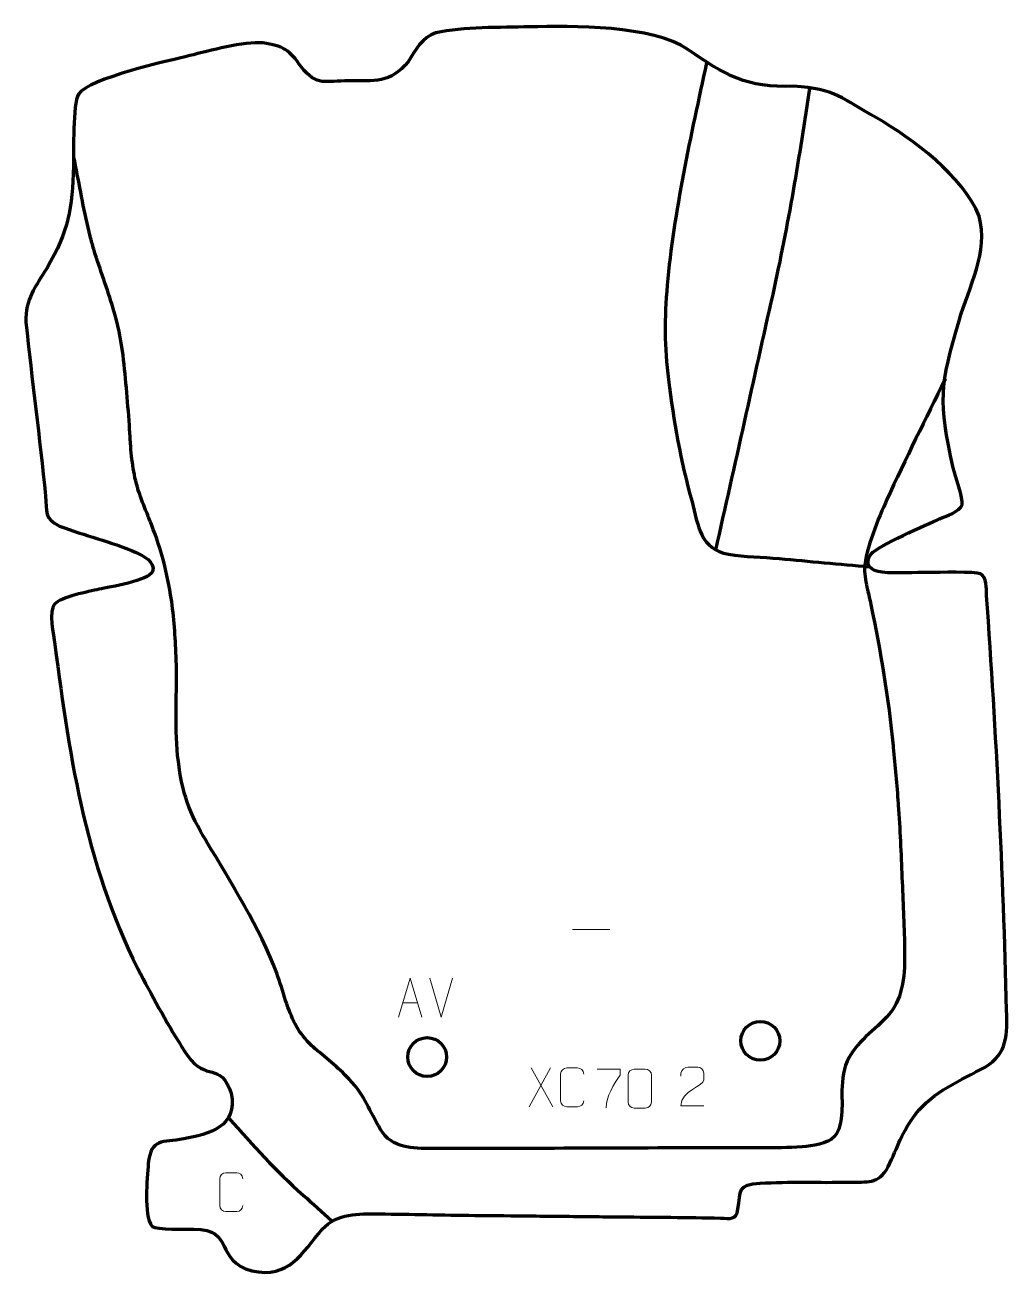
# Model space of a CAD drawing. Header units: millimetres. Extents: x 1123 to 1756, y 122 to 929.
import ezdxf

# ---------------------------------------------------------------- set-up
doc = ezdxf.new("R2010")
doc.units = ezdxf.units.MM
doc.header["$MEASUREMENT"] = 0
doc.layers.add('layer 1', color=7, linetype='Continuous')
doc.layers.add('layer 2', color=7, linetype='Continuous')

msp = doc.modelspace()

# ---------------------------------------------------------------- linework, layer by layer
at = {"layer": 'layer 1', "color": 142, "lineweight": 200}
for centre in [(1596.4539, 274.8804), (1382.1249, 264.4643)]:
    msp.add_ellipse(centre, major_axis=(12.5113, 0), ratio=0.99999201, dxfattribs=at)
at = {"layer": 'layer 1', "color": 142, "lineweight": 158}
for points, knots in [([(1561.8472, 904.4756), (1551.8909, 858.1426), (1540.7518, 808.3599), (1536.5597, 761.2478), (1536.5597, 761.2478), (1534.6892, 740.2253), (1534.7207, 721.5236), (1537.3929, 700.5592), (1537.3929, 700.5592), (1540.8288, 673.6034), (1545.1211, 648.1211), (1552.5406, 621.9179), (1552.5406, 621.9179), (1556.4575, 606.8808), (1557.7242, 591.2026), (1576.0582, 588.122), (1576.0582, 588.122), (1586.3194, 586.4744), (1598.01, 586.2875), (1608.5711, 585.3233), (1608.5711, 585.3233), (1627.9075, 583.5581), (1647.2441, 581.7945), (1666.5807, 580.0318)], [0, 0, 0, 0, 0.14285714, 0.14285714, 0.14285714, 0.14285714, 0.28571429, 0.28571429, 0.28571429, 0.28571429, 0.42857143, 0.42857143, 0.42857143, 0.42857143, 0.57142857, 0.57142857, 0.57142857, 0.57142857, 0.71428571, 0.71428571, 0.71428571, 0.71428571, 1, 1, 1, 1]), ([(1628.3363, 889.3009), (1621.5926, 843.9221), (1614.4422, 800.2551), (1604.4239, 755.4261), (1604.4239, 755.4261), (1592.1593, 700.5458), (1580.0267, 645.6371), (1567.5883, 590.7956)], [0, 0, 0, 0, 0.33333333, 0.33333333, 0.33333333, 0.33333333, 1, 1, 1, 1]), ([(1715.3105, 701.0514), (1702.8744, 675.1433), (1689.7989, 649.5549), (1677.9355, 623.3732), (1677.9355, 623.3732), (1672.7352, 611.8772), (1664.0283, 591.2522), (1663.4995, 578.9157), (1663.4995, 578.9157), (1663.4678, 574.2965), (1664.4065, 569.7399), (1665.424, 565.2567), (1665.424, 565.2567), (1666.1766, 562.1038), (1666.9101, 559.0035), (1667.5757, 555.8277), (1667.5757, 555.8277), (1673.778, 525.6076), (1679.0086, 495.4985), (1681.89, 464.7593), (1681.89, 464.7593), (1681.89, 464.7593), (1681.9796, 463.783), (1681.9796, 463.783), (1681.9796, 463.783), (1683.0738, 451.7363), (1684.2204, 439.7009), (1685.1673, 427.6408), (1685.1673, 427.6408), (1685.1673, 427.6408), (1685.2416, 426.6889), (1685.2416, 426.6889), (1685.2416, 426.6889), (1686.4101, 411.3766), (1686.8872, 395.3598), (1687.6073, 379.9591), (1687.6073, 379.9591), (1688.3063, 365.0059), (1688.9308, 350.0629), (1689.2582, 335.0961), (1689.2582, 335.0961), (1689.5396, 321.9169), (1689.1972, 305.7044), (1681.3734, 294.5305), (1681.3734, 294.5305), (1671.6249, 281.7215), (1660.6307, 277.7739), (1652.2987, 261.8559), (1652.2987, 261.8559), (1649.3824, 255.0497), (1649.0612, 247.3987), (1648.9658, 240.0973), (1648.9658, 240.0973), (1649.0237, 236.8549), (1649.0724, 233.6855), (1648.9911, 230.4402), (1648.9911, 230.4402), (1648.9209, 229.1954), (1648.8204, 227.9764), (1648.7138, 226.7347), (1648.7138, 226.7347), (1648.2695, 221.9685), (1647.4067, 217.1032), (1644.2611, 213.338), (1644.2611, 213.338), (1639.5636, 208.1804), (1629.8174, 207.3725), (1623.2919, 206.7209), (1623.2919, 206.7209), (1614.4831, 205.9268), (1605.5584, 205.9931), (1596.7194, 206.036), (1596.7194, 206.036), (1590.7392, 206.0451), (1584.7605, 206.1051), (1578.78, 206.0941), (1578.78, 206.0941), (1514.3567, 205.8675), (1449.9339, 205.5766), (1385.5102, 205.5126), (1385.5102, 205.5126), (1372.7891, 205.5796), (1359.5119, 205.584), (1352.1746, 217.7479), (1352.1746, 217.7479), (1344.4976, 230.4751), (1342.9818, 238.4952), (1331.9018, 250.3151), (1331.9018, 250.3151), (1324.843, 257.845), (1316.4459, 264.25), (1308.7379, 271.1225), (1308.7379, 271.1225), (1308.7379, 271.1225), (1308.0247, 271.7658), (1308.0247, 271.7658), (1308.0247, 271.7658), (1299.3443, 279.8323), (1295.67, 287.598), (1291.8396, 298.7199), (1291.8396, 298.7199), (1291.8396, 298.7199), (1291.1032, 300.8975), (1291.1032, 300.8975), (1291.1032, 300.8975), (1289.1956, 306.7937), (1287.5226, 312.5741), (1285.363, 318.4087), (1285.363, 318.4087), (1274.2946, 347.8836), (1256.3111, 376.1962), (1240.2364, 403.2341), (1240.2364, 403.2341), (1239.5848, 404.3339), (1238.9378, 405.4357), (1238.2922, 406.539), (1238.2922, 406.539), (1227.5536, 424.981), (1223.9345, 437.3407), (1221.6111, 458.5126), (1221.6111, 458.5126), (1219.7015, 478.7383), (1221.2585, 499.6361), (1220.7187, 520.0155), (1220.7187, 520.0155), (1220.3359, 532.7115), (1219.4742, 545.1473), (1217.7788, 557.7417), (1217.7788, 557.7417), (1217.7788, 557.7417), (1217.6466, 558.6947), (1217.6466, 558.6947), (1217.6466, 558.6947), (1214.904, 576.7083), (1211.3373, 590.2211), (1204.7498, 607.2332), (1204.7498, 607.2332), (1203.6976, 609.9353), (1202.6201, 612.6266), (1201.5383, 615.3168), (1201.5383, 615.3168), (1200.2113, 618.6082), (1198.9336, 621.8903), (1197.7115, 625.2225), (1197.7115, 625.2225), (1193.6342, 636.6532), (1192.3663, 645.8159), (1191.4251, 657.873), (1191.4251, 657.873), (1191.1859, 661.3406), (1190.9698, 664.8107), (1190.7431, 668.2792), (1190.7431, 668.2792), (1189.6869, 684.3492), (1188.367, 700.3579), (1186.4776, 716.3539), (1186.4776, 716.3539), (1185.1409, 726.9897), (1183.1852, 736.1354), (1180.1249, 746.4166), (1180.1249, 746.4166), (1176.3599, 758.942), (1171.7268, 771.1816), (1167.9305, 783.6869), (1167.9305, 783.6869), (1167.9305, 783.6869), (1167.6637, 784.566), (1167.6637, 784.566), (1167.6637, 784.566), (1166.8473, 787.3157), (1166.0891, 790.0561), (1165.3688, 792.8323), (1165.3688, 792.8323), (1161.5741, 807.8212), (1158.9306, 823.1051), (1155.9885, 838.2787), (1155.9885, 838.2787), (1155.6118, 840.156), (1155.2327, 842.0327), (1154.8526, 843.9091)], [0, 0, 0, 0, 0.02173913, 0.02173913, 0.02173913, 0.02173913, 0.04347826, 0.04347826, 0.04347826, 0.04347826, 0.06521739, 0.06521739, 0.06521739, 0.06521739, 0.08695652, 0.08695652, 0.08695652, 0.08695652, 0.10869565, 0.10869565, 0.10869565, 0.10869565, 0.13043478, 0.13043478, 0.13043478, 0.13043478, 0.15217391, 0.15217391, 0.15217391, 0.15217391, 0.17391304, 0.17391304, 0.17391304, 0.17391304, 0.19565217, 0.19565217, 0.19565217, 0.19565217, 0.2173913, 0.2173913, 0.2173913, 0.2173913, 0.23913043, 0.23913043, 0.23913043, 0.23913043, 0.26086957, 0.26086957, 0.26086957, 0.26086957, 0.2826087, 0.2826087, 0.2826087, 0.2826087, 0.30434783, 0.30434783, 0.30434783, 0.30434783, 0.32608696, 0.32608696, 0.32608696, 0.32608696, 0.34782609, 0.34782609, 0.34782609, 0.34782609, 0.36956522, 0.36956522, 0.36956522, 0.36956522, 0.39130435, 0.39130435, 0.39130435, 0.39130435, 0.41304348, 0.41304348, 0.41304348, 0.41304348, 0.43478261, 0.43478261, 0.43478261, 0.43478261, 0.45652174, 0.45652174, 0.45652174, 0.45652174, 0.47826087, 0.47826087, 0.47826087, 0.47826087, 0.5, 0.5, 0.5, 0.5, 0.52173913, 0.52173913, 0.52173913, 0.52173913, 0.54347826, 0.54347826, 0.54347826, 0.54347826, 0.56521739, 0.56521739, 0.56521739, 0.56521739, 0.58695652, 0.58695652, 0.58695652, 0.58695652, 0.60869565, 0.60869565, 0.60869565, 0.60869565, 0.63043478, 0.63043478, 0.63043478, 0.63043478, 0.65217391, 0.65217391, 0.65217391, 0.65217391, 0.67391304, 0.67391304, 0.67391304, 0.67391304, 0.69565217, 0.69565217, 0.69565217, 0.69565217, 0.7173913, 0.7173913, 0.7173913, 0.7173913, 0.73913043, 0.73913043, 0.73913043, 0.73913043, 0.76086957, 0.76086957, 0.76086957, 0.76086957, 0.7826087, 0.7826087, 0.7826087, 0.7826087, 0.80434783, 0.80434783, 0.80434783, 0.80434783, 0.82608696, 0.82608696, 0.82608696, 0.82608696, 0.84782609, 0.84782609, 0.84782609, 0.84782609, 0.86956522, 0.86956522, 0.86956522, 0.86956522, 0.89130435, 0.89130435, 0.89130435, 0.89130435, 0.91304348, 0.91304348, 0.91304348, 0.91304348, 0.93478261, 0.93478261, 0.93478261, 0.93478261, 0.95652174, 0.95652174, 0.95652174, 0.95652174, 1, 1, 1, 1]), ([(1254.47, 225.1887), (1270.3412, 207.3249), (1284.3462, 191.5532), (1302.3625, 175.6226), (1302.3625, 175.6226), (1308.5272, 170.1717), (1314.6141, 164.6304), (1320.7216, 159.1156)], [0, 0, 0, 0, 0.33333333, 0.33333333, 0.33333333, 0.33333333, 1, 1, 1, 1])]:
    msp.add_open_spline(points, degree=3, knots=knots, dxfattribs=at)
at = {"layer": 'layer 2', "color": 242, "lineweight": 158}
msp.add_open_spline([(1229.4556, 909.1021), (1241.6214, 912.1372), (1264.5019, 918.4116), (1276.402, 917.2847), (1276.402, 917.2847), (1289.2197, 915.436), (1293.8298, 912.7454), (1300.9884, 901.9316), (1300.9884, 901.9316), (1311.2215, 888.8791), (1316.9248, 892.96), (1331.8279, 892.8723), (1331.8279, 892.8723), (1348.0628, 892.7767), (1358.6033, 891.0659), (1369.8125, 905.156), (1369.8125, 905.156), (1374.4736, 912.2724), (1379.1689, 921.2428), (1387.7453, 923.7296), (1387.7453, 923.7296), (1405.169, 927.7001), (1429.534, 927.0856), (1447.8365, 927.6112), (1447.8365, 927.6112), (1475.2017, 928.2744), (1527.2981, 928.7565), (1549.8659, 913.0248), (1549.8659, 913.0248), (1573.7634, 896.3838), (1587.8877, 888.3178), (1617.8862, 889.332), (1617.8862, 889.332), (1644.7901, 888.0087), (1649.1836, 881.257), (1671.1827, 869.0214), (1671.1827, 869.0214), (1694.6316, 855.6238), (1726.7513, 831.3592), (1737.2733, 805.8468), (1737.2733, 805.8468), (1743.5093, 782.8122), (1730.6638, 760.2453), (1724.2987, 738.4341), (1724.2987, 738.4341), (1712.2158, 697.2098), (1710.7872, 686.1803), (1720.5899, 643.8298), (1720.5899, 643.8298), (1721.7475, 639.3352), (1727.2544, 623.4746), (1726.3551, 620.0559), (1726.3551, 620.0559), (1724.5051, 615.2068), (1716.2676, 612.9348), (1711.7984, 610.8928), (1711.7984, 610.8928), (1703.8819, 607.2963), (1671.7068, 593.4679), (1667.8249, 588.2977), (1667.8249, 588.2977), (1662.7299, 581.5118), (1667.6218, 577.1787), (1674.873, 576.4916), (1674.873, 576.4916), (1684.4333, 575.6705), (1695.4614, 576.4648), (1705.2769, 576.4039), (1705.2769, 576.4039), (1710.2805, 576.4187), (1735.3305, 576.9296), (1738.037, 575.5858), (1738.037, 575.5858), (1742.5522, 573.344), (1741.7552, 566.1568), (1742.0752, 561.665), (1742.0752, 561.665), (1748.3261, 472.7751), (1752.7904, 383.5965), (1754.9451, 294.5114), (1754.9451, 294.5114), (1755.3073, 279.4816), (1755.7511, 266.4143), (1741.0208, 258.0498), (1741.0208, 258.0498), (1725.434, 249.5718), (1707.6054, 241.9933), (1696.4344, 227.8253), (1696.4344, 227.8253), (1687.3481, 215.9177), (1684.9509, 206.7346), (1678.7652, 193.8456), (1678.7652, 193.8456), (1672.2521, 182.2598), (1665.376, 184.2738), (1653.3675, 183.9395), (1653.3675, 183.9395), (1634.5873, 183.5267), (1614.963, 184.3503), (1596.36, 183.2802), (1596.36, 183.2802), (1581.5933, 182.2454), (1583.9053, 178.778), (1582.1086, 166.4874), (1582.1086, 166.4874), (1581.0474, 159.2289), (1576.9378, 160.6553), (1570.7822, 160.7975), (1570.7822, 160.7975), (1549.6137, 161.2866), (1528.3519, 161.3634), (1507.1706, 161.5835), (1507.1706, 161.5835), (1500.8134, 161.6497), (1494.4561, 161.7157), (1488.0988, 161.7819), (1488.0988, 161.7819), (1475.3842, 161.914), (1462.6697, 162.0462), (1449.9551, 162.1784), (1449.9551, 162.1784), (1437.5584, 162.3074), (1425.1617, 162.4363), (1412.765, 162.5651), (1412.765, 162.5651), (1392.2534, 162.7798), (1371.6848, 163.3143), (1351.2057, 163.4852), (1351.2057, 163.4852), (1337.9527, 163.6051), (1324.2533, 164.1926), (1314.5956, 153.6186), (1314.5956, 153.6186), (1301.3217, 138.0203), (1293.4435, 121.6391), (1269.3672, 126.8447), (1269.3672, 126.8447), (1245.1463, 133.3401), (1258.5994, 153.6005), (1232.1244, 153.747), (1232.1244, 153.747), (1227.6345, 153.74), (1207.7403, 153.2324), (1205.1385, 155.4005), (1205.1385, 155.4005), (1199.3987, 163.3103), (1202.1497, 186.0548), (1202.7337, 195.9836), (1202.7337, 195.9836), (1204.5519, 212.5131), (1211.5333, 209.204), (1225.5353, 211.7875), (1225.5353, 211.7875), (1241.9612, 214.8483), (1260.5455, 219.817), (1256.0769, 241.1066), (1256.0769, 241.1066), (1249.0457, 262.1032), (1239.9133, 248.1541), (1228.0157, 265.4256), (1228.0157, 265.4256), (1217.7037, 280.4912), (1208.1686, 298.5964), (1199.3673, 314.7276), (1199.3673, 314.7276), (1163.2813, 383.6714), (1152.3723, 454.2109), (1142.6115, 530.302), (1142.6115, 530.302), (1141.8219, 535.8364), (1138.5567, 551.7958), (1142.3734, 555.9436), (1142.3734, 555.9436), (1146.8808, 560.8423), (1164.0277, 563.9337), (1171.0997, 565.5876), (1171.0997, 565.5876), (1177.7474, 567.0185), (1202.9899, 571.0599), (1205.4965, 577.0687), (1205.4965, 577.0687), (1207.4584, 583.2215), (1199.3399, 587.1088), (1194.9015, 589.2133), (1194.9015, 589.2133), (1178.5168, 596.5886), (1161.9255, 599.8587), (1145.7044, 606.2915), (1145.7044, 606.2915), (1135.245, 611.2505), (1137.6928, 615.3224), (1136.645, 625.7484), (1136.645, 625.7484), (1132.8506, 663.1027), (1127.9154, 700.2955), (1123.9785, 737.5963), (1123.9785, 737.5963), (1123.4742, 752.4846), (1130.175, 760.0552), (1137.374, 772.1574), (1137.374, 772.1574), (1151.7517, 796.8612), (1153.5955, 809.9183), (1154.6165, 838.1452), (1154.6165, 838.1452), (1154.8663, 847.1714), (1153.9263, 877.874), (1157.8822, 884.2001), (1157.8822, 884.2001), (1164.2991, 894.4619), (1216.1999, 905.824), (1229.4556, 909.1021)], degree=3, knots=[0, 0, 0, 0, 0.01851852, 0.01851852, 0.01851852, 0.01851852, 0.03703704, 0.03703704, 0.03703704, 0.03703704, 0.05555556, 0.05555556, 0.05555556, 0.05555556, 0.07407407, 0.07407407, 0.07407407, 0.07407407, 0.09259259, 0.09259259, 0.09259259, 0.09259259, 0.11111111, 0.11111111, 0.11111111, 0.11111111, 0.12962963, 0.12962963, 0.12962963, 0.12962963, 0.14814815, 0.14814815, 0.14814815, 0.14814815, 0.16666667, 0.16666667, 0.16666667, 0.16666667, 0.18518519, 0.18518519, 0.18518519, 0.18518519, 0.2037037, 0.2037037, 0.2037037, 0.2037037, 0.22222222, 0.22222222, 0.22222222, 0.22222222, 0.24074074, 0.24074074, 0.24074074, 0.24074074, 0.25925926, 0.25925926, 0.25925926, 0.25925926, 0.27777778, 0.27777778, 0.27777778, 0.27777778, 0.2962963, 0.2962963, 0.2962963, 0.2962963, 0.31481481, 0.31481481, 0.31481481, 0.31481481, 0.33333333, 0.33333333, 0.33333333, 0.33333333, 0.35185185, 0.35185185, 0.35185185, 0.35185185, 0.37037037, 0.37037037, 0.37037037, 0.37037037, 0.38888889, 0.38888889, 0.38888889, 0.38888889, 0.40740741, 0.40740741, 0.40740741, 0.40740741, 0.42592593, 0.42592593, 0.42592593, 0.42592593, 0.44444444, 0.44444444, 0.44444444, 0.44444444, 0.46296296, 0.46296296, 0.46296296, 0.46296296, 0.48148148, 0.48148148, 0.48148148, 0.48148148, 0.5, 0.5, 0.5, 0.5, 0.51851852, 0.51851852, 0.51851852, 0.51851852, 0.53703704, 0.53703704, 0.53703704, 0.53703704, 0.55555556, 0.55555556, 0.55555556, 0.55555556, 0.57407407, 0.57407407, 0.57407407, 0.57407407, 0.59259259, 0.59259259, 0.59259259, 0.59259259, 0.61111111, 0.61111111, 0.61111111, 0.61111111, 0.62962963, 0.62962963, 0.62962963, 0.62962963, 0.64814815, 0.64814815, 0.64814815, 0.64814815, 0.66666667, 0.66666667, 0.66666667, 0.66666667, 0.68518519, 0.68518519, 0.68518519, 0.68518519, 0.7037037, 0.7037037, 0.7037037, 0.7037037, 0.72222222, 0.72222222, 0.72222222, 0.72222222, 0.74074074, 0.74074074, 0.74074074, 0.74074074, 0.75925926, 0.75925926, 0.75925926, 0.75925926, 0.77777778, 0.77777778, 0.77777778, 0.77777778, 0.7962963, 0.7962963, 0.7962963, 0.7962963, 0.81481481, 0.81481481, 0.81481481, 0.81481481, 0.83333333, 0.83333333, 0.83333333, 0.83333333, 0.85185185, 0.85185185, 0.85185185, 0.85185185, 0.87037037, 0.87037037, 0.87037037, 0.87037037, 0.88888889, 0.88888889, 0.88888889, 0.88888889, 0.90740741, 0.90740741, 0.90740741, 0.90740741, 0.92592593, 0.92592593, 0.92592593, 0.92592593, 0.94444444, 0.94444444, 0.94444444, 0.94444444, 0.96296296, 0.96296296, 0.96296296, 0.96296296, 1, 1, 1, 1], dxfattribs=at)
at = {"layer": 'layer 2', "color": 250, "lineweight": 9}
for points in [[(1475.648, 346.5836), (1475.648, 346.5836), (1499.626, 346.5836), (1499.626, 346.5836)], [(1391.1514, 290.2085), (1391.1514, 290.2085), (1383.8296, 315.1621), (1383.8296, 315.1621)], [(1398.4733, 315.1621), (1398.4733, 315.1621), (1391.1515, 290.2085), (1391.1515, 290.2085)], [(1366.5145, 299.4652), (1366.5145, 299.4652), (1376.0102, 299.4652), (1376.0102, 299.4652)], [(1461.4329, 257.4136), (1461.4329, 257.4136), (1447.6923, 232.5178), (1447.6923, 232.5178)], [(1449.1469, 257.4136), (1449.1469, 257.4136), (1462.8875, 232.4601), (1462.8875, 232.4601)]]:
    msp.add_open_spline(points, degree=3, dxfattribs=at)
for points, knots in [([(1363.7919, 290.2158), (1363.7919, 290.2158), (1371.1629, 315.1693), (1371.1629, 315.1693), (1371.1629, 315.1693), (1371.1629, 315.1693), (1378.7328, 290.2158), (1378.7328, 290.2158)], [0, 0, 0, 0, 0.33333333, 0.33333333, 0.33333333, 0.33333333, 1, 1, 1, 1]), ([(1482.8628, 236.2996), (1482.723, 233.9762), (1481.0458, 232.4966), (1478.8981, 232.4858), (1478.8981, 232.4858), (1476.5662, 232.4862), (1474.2343, 232.4862), (1471.9028, 232.4858), (1471.9028, 232.4858), (1469.9778, 232.3804), (1468.0057, 234.2649), (1468.0169, 236.2822), (1468.0169, 236.2822), (1468.0173, 242.0523), (1468.0173, 247.822), (1468.0169, 253.5913), (1468.0169, 253.5913), (1468.0211, 255.7294), (1469.7678, 257.4486), (1471.9202, 257.4351), (1471.9202, 257.4351), (1474.2459, 257.4351), (1476.572, 257.4351), (1478.8981, 257.4351), (1478.8981, 257.4351), (1480.8447, 257.4706), (1482.8361, 255.9791), (1482.8628, 253.5415)], [0, 0, 0, 0, 0.125, 0.125, 0.125, 0.125, 0.25, 0.25, 0.25, 0.25, 0.375, 0.375, 0.375, 0.375, 0.5, 0.5, 0.5, 0.5, 0.625, 0.625, 0.625, 0.625, 0.75, 0.75, 0.75, 0.75, 1, 1, 1, 1]), ([(1491.4473, 256.6486), (1491.4473, 256.6486), (1506.2634, 256.6486), (1506.2634, 256.6486), (1506.2634, 256.6486), (1506.2631, 255.399), (1506.2631, 254.1494), (1506.2634, 252.8996), (1506.2634, 252.8996), (1502.269, 246.9025), (1497.3538, 239.0689), (1497.3538, 231.6901)], [0, 0, 0, 0, 0.25, 0.25, 0.25, 0.25, 0.5, 0.5, 0.5, 0.5, 1, 1, 1, 1]), ([(1515.3747, 256.6156), (1517.7408, 256.6156), (1520.1073, 256.6156), (1522.4738, 256.6156), (1522.4738, 256.6156), (1524.4543, 256.6512), (1526.4803, 255.1569), (1526.5074, 252.7148), (1526.5074, 252.7148), (1526.507, 246.9574), (1526.507, 241.1996), (1526.5074, 235.4414), (1526.5074, 235.4414), (1526.3653, 233.1138), (1524.6589, 231.6315), (1522.4738, 231.6207), (1522.4738, 231.6207), (1520.1014, 231.6211), (1517.729, 231.6211), (1515.357, 231.6207), (1515.357, 231.6207), (1513.3985, 231.5151), (1511.3921, 233.403), (1511.4035, 235.424), (1511.4035, 235.424), (1511.4039, 241.2046), (1511.4039, 246.9849), (1511.4035, 252.7647), (1511.4035, 252.7647), (1511.4078, 254.9067), (1513.1849, 256.6292), (1515.3747, 256.6156)], [0, 0, 0, 0, 0.11111111, 0.11111111, 0.11111111, 0.11111111, 0.22222222, 0.22222222, 0.22222222, 0.22222222, 0.33333333, 0.33333333, 0.33333333, 0.33333333, 0.44444444, 0.44444444, 0.44444444, 0.44444444, 0.55555556, 0.55555556, 0.55555556, 0.55555556, 0.66666667, 0.66666667, 0.66666667, 0.66666667, 0.77777778, 0.77777778, 0.77777778, 0.77777778, 1, 1, 1, 1]), ([(1560.1693, 233.013), (1555.2549, 233.0133), (1550.3405, 233.0133), (1545.4264, 233.013), (1545.4264, 233.013), (1545.4264, 242.9453), (1560.0774, 245.5865), (1560.1693, 249.8968), (1560.1693, 249.8968), (1560.169, 251.3209), (1560.169, 252.7446), (1560.1693, 254.1679), (1560.1693, 254.1679), (1560.1524, 256.245), (1558.0296, 257.9698), (1556.3586, 257.9871), (1556.3586, 257.9871), (1554.2854, 257.9867), (1552.2125, 257.9867), (1550.1401, 257.9871), (1550.1401, 257.9871), (1548.318, 258.0036), (1545.4933, 256.2115), (1545.4264, 254.1179), (1545.4264, 254.1179), (1545.4264, 254.1179), (1545.4264, 252.0631), (1545.4264, 252.0631)], [0, 0, 0, 0, 0.125, 0.125, 0.125, 0.125, 0.25, 0.25, 0.25, 0.25, 0.375, 0.375, 0.375, 0.375, 0.5, 0.5, 0.5, 0.5, 0.625, 0.625, 0.625, 0.625, 0.75, 0.75, 0.75, 0.75, 1, 1, 1, 1]), ([(1263.5521, 168.8564), (1263.4123, 166.533), (1261.7351, 165.0534), (1259.5874, 165.0426), (1259.5874, 165.0426), (1257.2555, 165.043), (1254.9236, 165.043), (1252.5921, 165.0426), (1252.5921, 165.0426), (1250.6671, 164.9372), (1248.695, 166.8217), (1248.7062, 168.839), (1248.7062, 168.839), (1248.7066, 174.6091), (1248.7066, 180.3788), (1248.7062, 186.1481), (1248.7062, 186.1481), (1248.7104, 188.2862), (1250.4571, 190.0054), (1252.6095, 189.9919), (1252.6095, 189.9919), (1254.9352, 189.9919), (1257.2613, 189.9919), (1259.5874, 189.9919), (1259.5874, 189.9919), (1261.534, 190.0274), (1263.5254, 188.5359), (1263.5521, 186.0983)], [0, 0, 0, 0, 0.125, 0.125, 0.125, 0.125, 0.25, 0.25, 0.25, 0.25, 0.375, 0.375, 0.375, 0.375, 0.5, 0.5, 0.5, 0.5, 0.625, 0.625, 0.625, 0.625, 0.75, 0.75, 0.75, 0.75, 1, 1, 1, 1])]:
    msp.add_open_spline(points, degree=3, knots=knots, dxfattribs=at)

doc.saveas('drawing.dxf')
